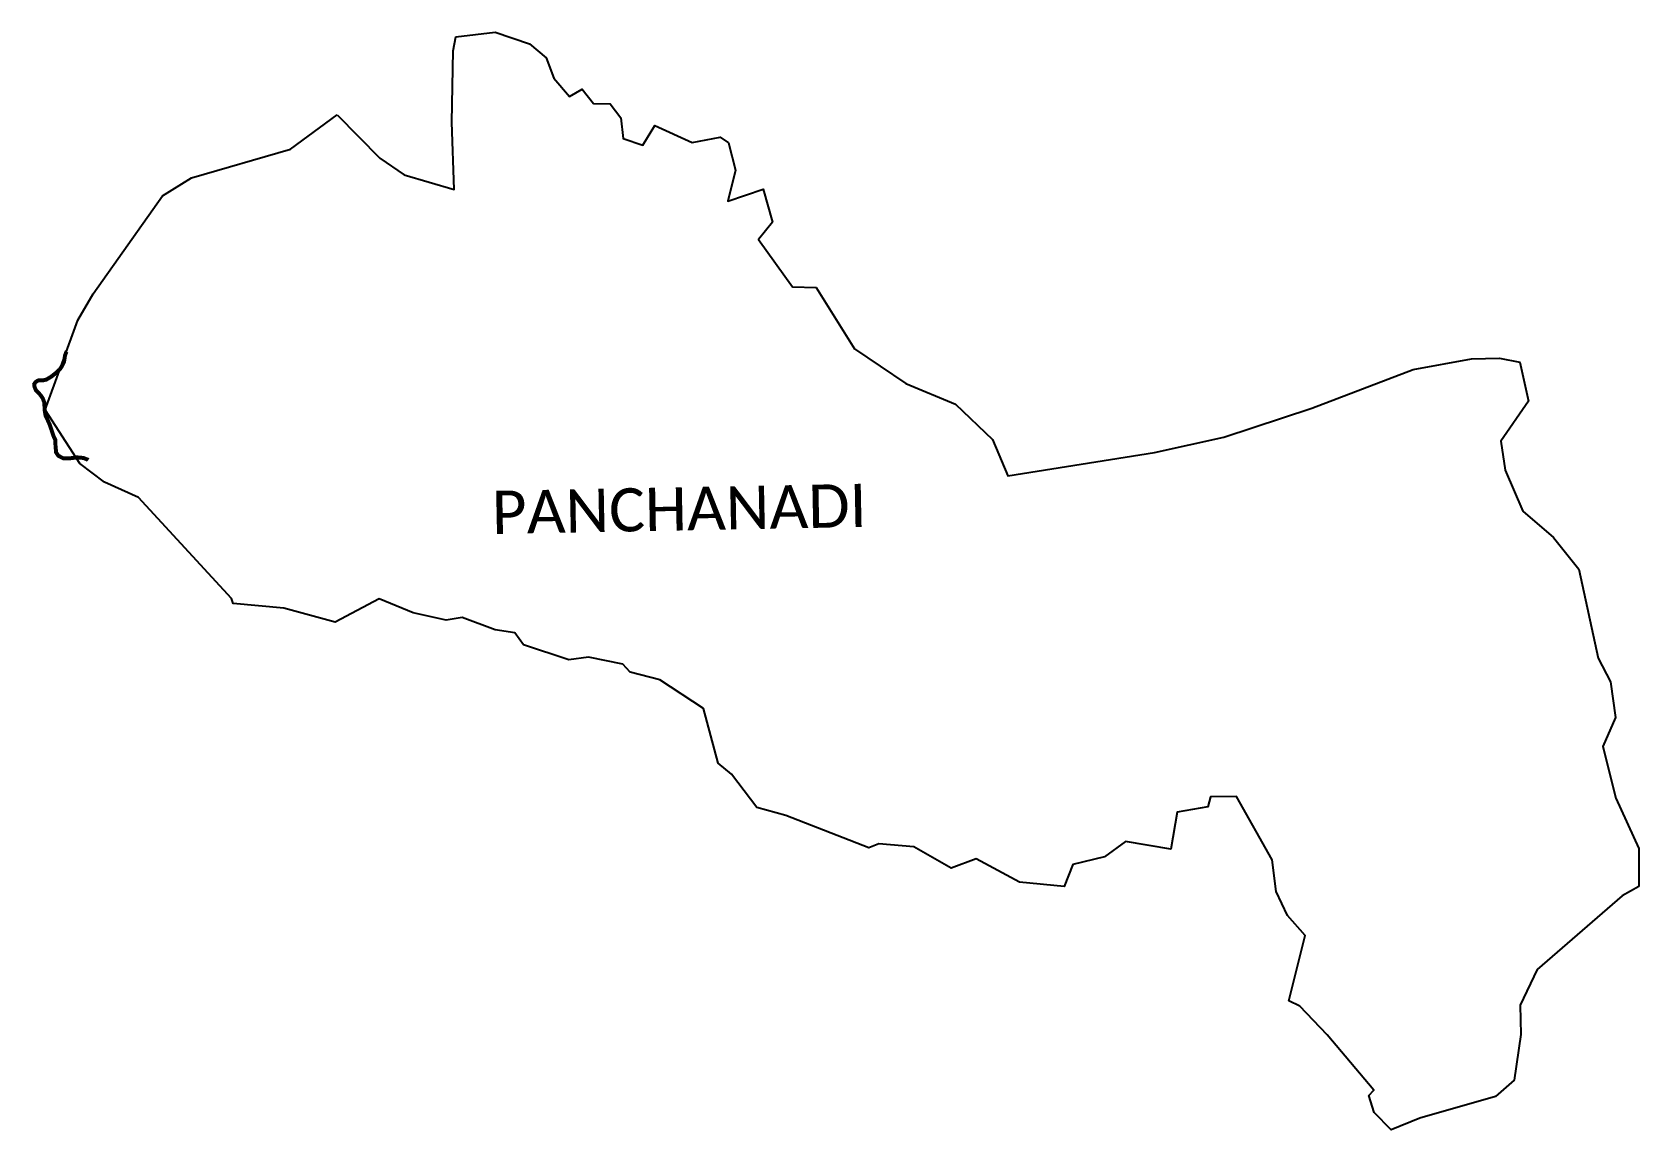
# Model space of a CAD drawing. Header units: metres. Extents: x 301330 to 305374, y 1949282 to 1952044.
import ezdxf

# ---------------------------------------------------------------- set-up
doc = ezdxf.new("R2010")
doc.units = ezdxf.units.M
for name, color, linetype in [('ARTIFICIALLY PROTECTED', 10, 'Continuous'), ('village', 3, 'Continuous'), ('VILLAGE NAME', 250, 'Continuous')]:
    doc.layers.add(name, color=color, linetype=linetype)
doc.styles.get("Standard").update_dxf_attribs({"font": 'calibri.ttf'})

msp = doc.modelspace()

# ---------------------------------------------------------------- linework, layer by layer
at = {"layer": 'ARTIFICIALLY PROTECTED', "const_width": 10, "flags": 128}
msp.add_lwpolyline([(301417.6, 1951240.1), (301415.8, 1951238.1), (301412.9, 1951230), (301410.5, 1951214.3), (301404.9, 1951202.7), (301399.6, 1951195), (301390.9, 1951186.9), (301379, 1951177.3), (301365.8, 1951169.4), (301357.3, 1951167.5), (301349, 1951167.9), (301345.1, 1951167.2), (301338.8, 1951163.1), (301335.3, 1951157.9), (301336.1, 1951151.4), (301339.4, 1951143.1), (301351.1, 1951130.7), (301357, 1951121.8), (301360.6, 1951112.3), (301362, 1951090.3), (301364, 1951078.4), (301368.4, 1951069.8), (301374.5, 1951055.7), (301378.8, 1951043.2), (301383.9, 1951027.5), (301388.4, 1951018.2), (301389, 1951003), (301390.5, 1950986.3), (301396, 1950977.8), (301408.7, 1950971.3), (301422.9, 1950971), (301442.8, 1950973.8), (301458.9, 1950972.3), (301469.9, 1950968.1), (301471.3, 1950966.8)], dxfattribs=at)
at = {"layer": 'village', "flags": 128}
msp.add_lwpolyline([(301980.1, 1951749.5), (302097.5, 1951835.9)], dxfattribs=at)
at = {"layer": 'village', "color": 3, "true_color": 0x00ff00}
for points in [[(302097.5, 1951835.9, 0), (302205, 1951726.7, 0), (302266.7, 1951685, 0), (302392.4, 1951647.5, 0), (302386.1, 1951817.2, 0), (302389.8, 1951996.4, 0), (302396.8, 1952032.3, 0), (302495.8, 1952043.7, 0), (302581.6, 1952014.6, 0), (302623.9, 1951978.8, 0), (302643.3, 1951927.7, 0), (302682.8, 1951881.8, 0), (302714.7, 1951900.5, 0), (302743.3, 1951864.4, 0), (302784.6, 1951863.6, 0), (302811.9, 1951828.4, 0), (302817.6, 1951776.5, 0), (302867.5, 1951759.1, 0), (302897, 1951808.7, 0), (302991.6, 1951765.8, 0), (303061.4, 1951779.4, 0), (303082.6, 1951765.2, 0), (303100.5, 1951696.4, 0), (303081.3, 1951618.7, 0), (303169.6, 1951648.3, 0), (303193.8, 1951565.6, 0), (303158.5, 1951522, 0), (303244.2, 1951402.9, 0), (303303.1, 1951400.8, 0), (303399.5, 1951247.2, 0), (303529.1, 1951159.9, 0), (303653.9, 1951107.4, 0), (303747.4, 1951018.9, 0), (303785.9, 1950927.2, 0), (304154.9, 1950986.1, 0), (304329.2, 1951024.7, 0), (304551, 1951097.8, 0), (304806.1, 1951195.1, 0), (304952.9, 1951221.5, 0), (305023.3, 1951223.7, 0), (305073.9, 1951213.3, 0), (305096.5, 1951115, 0), (305026.3, 1951014.9, 0), (305037, 1950941.8, 0), (305082.1, 1950838.8, 0), (305159.2, 1950772.2, 0), (305222.8, 1950692.2, 0), (305271.1, 1950468.7, 0), (305302.3, 1950408.7, 0), (305315, 1950319.5, 0), (305283.6, 1950246.1, 0), (305316.3, 1950116.6, 0), (305373.5, 1949989.7, 0), (305373.9, 1949893.8, 0)], [(305373.9, 1949893.8, 0), (305331.7, 1949870.4, 0), (305118, 1949684.8, 0), (305074.9, 1949595.1, 0), (305076.6, 1949522, 0), (305059.9, 1949406.7, 0), (305012.7, 1949366, 0), (304822.6, 1949310.7, 0), (304750.1, 1949281.7, 0), (304708, 1949325.4, 0), (304694.1, 1949368.5, 0), (304706.9, 1949381.2, 0), (304589.5, 1949520.8, 0), (304520.8, 1949592.7, 0), (304492.6, 1949606.1, 0), (304534.1, 1949770.8, 0), (304489.6, 1949821, 0), (304460.9, 1949881.8, 0), (304450.7, 1949961, 0), (304361.6, 1950120.3, 0), (304296, 1950119.5, 0), (304289.4, 1950094.8, 0), (304211.8, 1950080.8, 0), (304195.8, 1949987.7, 0), (304081.5, 1950007.2, 0), (304028.7, 1949969, 0), (303949.5, 1949949.6, 0), (303927.9, 1949894.1, 0), (303815.4, 1949905.3, 0), (303706.1, 1949963.8, 0), (303643.4, 1949940.4, 0), (303549.1, 1949993.8, 0), (303460.9, 1950001, 0), (303436.1, 1949991.6, 0), (303227.2, 1950072.4, 0), (303153.7, 1950092.5, 0), (303090, 1950176.3, 0), (303056.9, 1950204.5, 0), (303019.4, 1950341.5, 0), (302910.1, 1950413.7, 0), (302835.2, 1950433.1, 0), (302817.2, 1950453.4, 0), (302730.5, 1950471.4, 0), (302680.5, 1950464.6, 0), (302566.6, 1950501.7, 0), (302545.2, 1950532.3, 0), (302495.1, 1950539.9, 0), (302412.8, 1950571, 0), (302372, 1950564.4, 0), (302289.2, 1950582.8, 0), (302203.9, 1950617.9, 0), (302092.8, 1950558.8, 0), (301963.4, 1950594.1, 0), (301836.3, 1950605.7, 0), (301832, 1950619, 0), (301597.8, 1950872.9, 0), (301512.4, 1950911.3, 0), (301450.6, 1950958.2, 0), (301362.8, 1951093.2, 0), (301445.1, 1951319.1, 0), (301483.4, 1951385, 0), (301658, 1951631.5, 0), (301731.1, 1951676.8, 0), (301980.1, 1951749.5, 0)]]:
    msp.add_polyline3d(points, dxfattribs=at)

# ---------------------------------------------------------------- texts
at = {"layer": 'VILLAGE NAME', "insert": (302485.9, 1950889.4), "char_height": 108.748, "attachment_point": 1, "rotation": 1.1028}
msp.add_mtext_dynamic_manual_height_columns('{\\fCalibri|b0|i0|c0|p34;PANCHANADI}', width=1571.314, gutter_width=543.7, heights=[0], dxfattribs=at)

doc.saveas('drawing.dxf')
